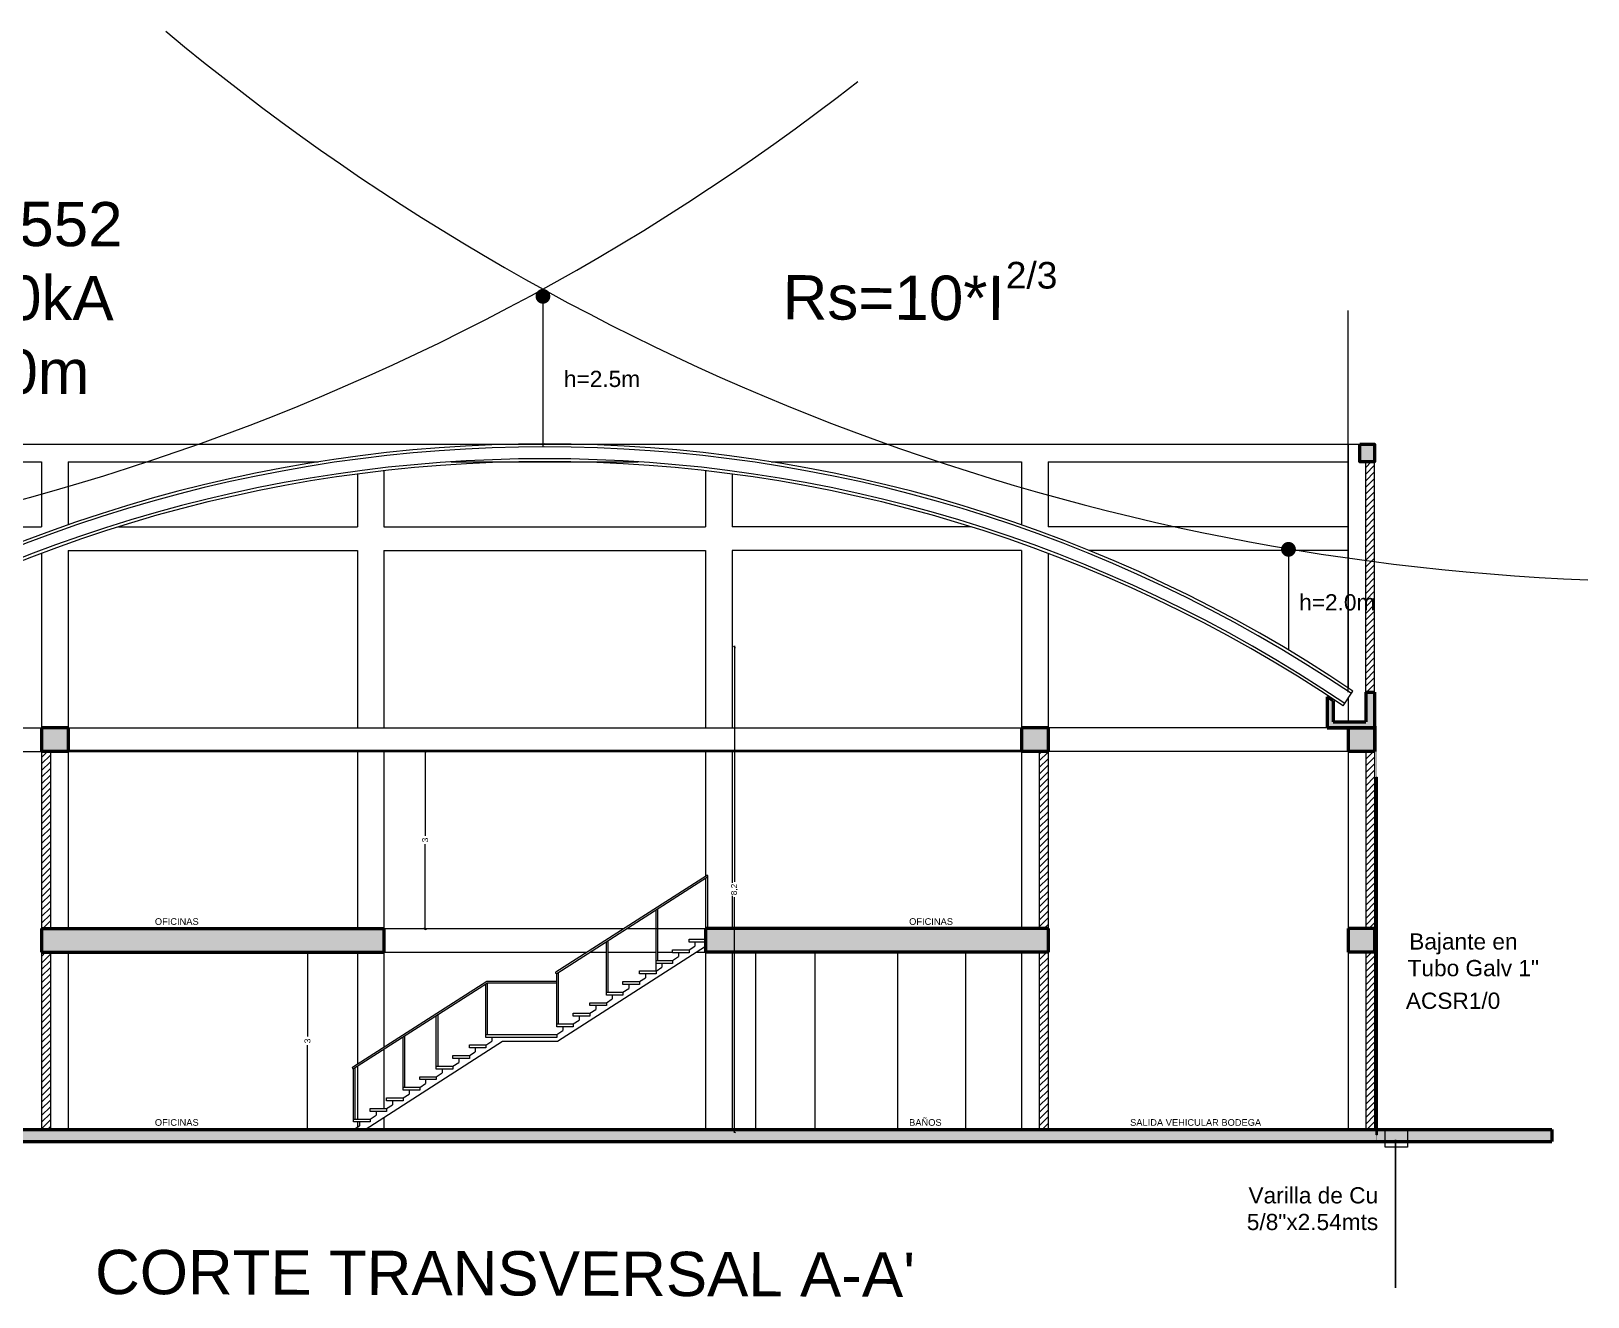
# Model space of a CAD drawing. Header units: millimetres. Extents: x 391 to 679, y 21 to 219.
# Drawn here: x 605.72 to 632.07, y 69.13 to 90.55 of the extents above; entities that cross this region are included whole.
import ezdxf

# ---------------------------------------------------------------- set-up
doc = ezdxf.new("R2010")
doc.units = ezdxf.units.MM
doc.linetypes.add('HIDDEN', pattern=[0.375, 0.25, -0.125])
doc.layers.get('0').update_dxf_attribs({"lineweight": 13})
for name, color, linetype, lineweight in [('A-PISO-ESCALERA', 7, 'Continuous', 18), ('COTA10', 7, 'Continuous', 13), ('Electrico Apantallamiento', 5, 'Continuous', 13), ('EST', 7, 'Continuous', 50), ('notas', 8, 'Continuous', 9), ('TIERRAS', 5, 'HIDDEN', 9), ('TUBERIA', 1, 'Continuous', 9), ('VP', 7, 'Continuous', 25)]:
    doc.layers.add(name, color=color, linetype=linetype, lineweight=lineweight)
doc.styles.add('ARIAL', font='arial.ttf')
doc.styles.add('Nota 1000', font='', dxfattribs={"height": 1.5})
doc.styles.get("Standard").update_dxf_attribs({"font": 'arial.ttf'})
doc.styles.get('Nota 1000').set_extended_font_data('Eurostile')
doc.dimstyles.new('juan1', dxfattribs={"dimtxt": 0.1, "dimasz": 0.035, "dimexe": 0.0015, "dimexo": 0.0065, "dimgap": 0.04, "dimtad": 0, "dimtoh": 1, "dimtxsty": 'Standard', "dimblk": 'OBLIQUE', "dimcen": 0.02, "dimdle": 0.02, "dimse1": 1, "dimse2": 1, "dimclrd": 256, "dimclrt": 256, "dimadec": 0, "dimazin": 0, "dimtfac": 1, "dimtmove": 0, "dimatfit": 2, "dimldrblk": 'OBLIQUE', "dimfxl": 1, "dimtfill": 1, "dimlwd": 0, "dimarcsym": 0})
pattern_1 = [(50, (-1008459.14286, -1041511.6909), (0.45546167249, -0.03984771385), [0.047625, -0.523875]), (355, (-1008459.14286, -1041511.6909), (-0.08810855356, 0.4776421131), [0.0381, -0.41910146043]), (100.4514447, (-1008459.1049, -1041511.69423), (0.36735311773, 0.43779437978), [0.040475022, -0.4452256115]), (46.1842, (-1008459.14286, -1041511.5639), (0.67769760223, -0.10510581983), [0.0714375, -0.7858125]), (96.63555761, (-1008459.0864, -1041511.5727), (0.59351033513, 0.6185653115), [0.06071255785, -0.6678390204]), (351.18415117, (-1008459.14286, -1041511.5639), (0.59351033516, 0.61856531146), [0.05714991768, -0.6286493298]), (21, (-1008459.07936, -1041511.59566), (0.37903597817, -0.25566299547), [0.047625, -0.523875]), (326, (-1008459.07936, -1041511.59566), (0.15450507087, 0.4604699153), [0.0381, -0.4191]), (71.451445, (-1008459.04777, -1041511.61697), (0.5335410482, 0.20480692221), [0.040475022, -0.445224844]), (37.5, (-1008459.14286, -1041511.69091), (0.007721508126, 0.211387597183), [0, -0.41402, 0, -0.42545, 0, -0.4206875]), (7.5, (-1008459.14286, -1041511.69091), (0.167049156276, 0.250451437045), [0, -0.24257, 0, -0.404495, 0, -0.1603375]), (327.5, (-1008459.28446, -1041511.69091), (0.338976487917, -0.014321859982), [0, -0.15875, 0, -0.4953, 0, -0.657225]), (317.5, (-1008459.34796, -1041511.6909), (0.370322953465, 0.063566227583), [0, -0.206375, 0, -0.32893, 0, -0.466725])]

# ---------------------------------------------------------------- blocks, each defined once
blk = doc.blocks.new('_OBLIQUE')
at = {"color": 0, "linetype": 'ByBlock'}
blk.add_line((-0.5, -0.5), (0.5, 0.5), dxfattribs=at)
blk = doc.blocks.new('*D264')
at = {"lineweight": 0, "transparency": 16777216}
for p, q in [((610.398, 74.984), (610.398, 73.537)), ((610.398, 71.944), (610.398, 73.392))]:
    blk.add_line(p, q, dxfattribs=at)
at = {"lineweight": 0, "transparency": 16777216, "xscale": 0.035, "yscale": 0.035, "zscale": 0.035}
for p, rotation in [((610.398, 74.964), 90), ((610.398, 71.964), 270)]:
    blk.add_blockref('_OBLIQUE', p, dxfattribs=dict(at, rotation=rotation))
at = {"transparency": 16777216, "insert": (610.398, 73.464), "char_height": 0.1, "attachment_point": 5, "rotation": 90, "bg_fill": 3, "box_fill_scale": 1.1, "bg_fill_color": 256, "bg_fill_true_color": 13158600, "bg_fill_transparency": 0}
blk.add_mtext('3', dxfattribs=at)
blk = doc.blocks.new('*D265')
at = {"lineweight": 0, "transparency": 16777216}
for p, q in [((612.39, 78.384), (612.39, 76.937)), ((612.39, 75.344), (612.39, 76.792))]:
    blk.add_line(p, q, dxfattribs=at)
at = {"lineweight": 0, "transparency": 16777216, "xscale": 0.035, "yscale": 0.035, "zscale": 0.035}
for p, rotation in [((612.39, 78.364), 90), ((612.39, 75.364), 270)]:
    blk.add_blockref('_OBLIQUE', p, dxfattribs=dict(at, rotation=rotation))
at = {"transparency": 16777216, "insert": (612.39, 76.864), "char_height": 0.1, "attachment_point": 5, "rotation": 90, "bg_fill": 3, "box_fill_scale": 1.1, "bg_fill_color": 256, "bg_fill_true_color": 13158600, "bg_fill_transparency": 0}
blk.add_mtext('3', dxfattribs=at)
blk = doc.blocks.new('*D266')
at = {"lineweight": 0, "transparency": 16777216}
for p, q in [((617.627, 80.148), (617.627, 76.158)), ((617.627, 71.907), (617.627, 75.897))]:
    blk.add_line(p, q, dxfattribs=at)
at = {"lineweight": 0, "transparency": 16777216, "xscale": 0.035, "yscale": 0.035, "zscale": 0.035}
for p, rotation in [((617.627, 80.128), 90), ((617.627, 71.927), 270)]:
    blk.add_blockref('_OBLIQUE', p, dxfattribs=dict(at, rotation=rotation))
at = {"transparency": 16777216, "insert": (617.627, 76.027), "char_height": 0.1, "attachment_point": 5, "rotation": 90, "bg_fill": 3, "box_fill_scale": 1.1, "bg_fill_color": 256, "bg_fill_true_color": 13158600, "bg_fill_transparency": 0}
blk.add_mtext('8,2', dxfattribs=at)

msp = doc.modelspace()

# ---------------------------------------------------------------- hatches: boundary and pattern name
at = {"layer": 'COTA10'}
h = msp.add_hatch(dxfattribs=at)
h.set_pattern_fill('AR-CONC', color=256, scale=0.0025)
h.set_pattern_definition(pattern_1)
h.paths.add_polyline_path([(600.5918, 71.9643), (597.3668, 71.9643), (597.3668, 71.7643), (600.5918, 71.7643)])
h.paths.add_polyline_path([(606.1198, 71.9643), (600.5918, 71.9643), (600.5918, 71.7643), (606.1198, 71.7643)])
h.paths.add_polyline_path([(611.4668, 71.9643), (606.1198, 71.9643), (606.1198, 71.7643), (611.4668, 71.7643)])
h.paths.add_polyline_path([(617.3628, 71.9643), (611.4668, 71.9643), (611.4668, 71.7643), (617.3628, 71.7643)])
h.paths.add_polyline_path([(622.7098, 71.9643), (617.3628, 71.9643), (617.3628, 71.7643), (622.7098, 71.7643)])
h.paths.add_polyline_path([(628.2378, 71.9643), (622.7098, 71.9643), (622.7098, 71.7643), (628.2378, 71.7643)])
h.paths.add_polyline_path([(631.4628, 71.9643), (628.2378, 71.9643), (628.2378, 71.7643), (631.4628, 71.7643)])
h.paths.add_polyline_path([(628.2378, 75.3643), (628.0128, 75.3643), (628.0128, 74.9643), (628.2378, 74.9643)])
h.paths.add_polyline_path([(628.4628, 75.3643), (628.2378, 75.3643), (628.2378, 74.9643), (628.4628, 74.9643)])
h.paths.add_polyline_path([(600.5918, 75.3643), (600.3668, 75.3643), (600.3668, 74.9643), (600.5918, 74.9643)])
h.paths.add_polyline_path([(600.8168, 75.3643), (600.5918, 75.3643), (600.5918, 74.9643), (600.8168, 74.9643)])
h.paths.add_polyline_path([(600.5168, 79.3643), (600.3668, 79.3643), (600.3668, 78.7643), (600.5918, 78.7643), (600.5918, 78.8643), (600.5168, 78.8643)])
h.paths.add_polyline_path([(601.1668, 79.2853), (601.0668, 79.2212), (601.0668, 78.8643), (600.5918, 78.8643), (600.5918, 78.7643), (601.1668, 78.7643)])
h.paths.add_polyline_path([(600.8168, 78.7643), (600.5918, 78.7643), (600.5918, 78.3643), (600.8168, 78.3643)])
h.paths.add_polyline_path([(600.5918, 78.7643), (600.3668, 78.7643), (600.3668, 78.3643), (600.5918, 78.3643)])
h.paths.add_polyline_path([(600.5918, 83.5643), (600.3668, 83.5643), (600.3668, 83.2643), (600.5918, 83.2643)])
h.paths.add_polyline_path([(606.1198, 78.7643), (605.8948, 78.7643), (605.8948, 78.3643), (606.1198, 78.3643)])
h.paths.add_polyline_path([(606.3448, 78.7643), (606.1198, 78.7643), (606.1198, 78.3643), (606.3448, 78.3643)])
h.paths.add_polyline_path([(622.7098, 78.7643), (622.4848, 78.7643), (622.4848, 78.3643), (622.7098, 78.3643)])
h.paths.add_polyline_path([(622.9348, 78.7643), (622.7098, 78.7643), (622.7098, 78.3643), (622.9348, 78.3643)])
h.paths.add_polyline_path([(628.4628, 79.3643), (628.3128, 79.3643), (628.3128, 78.8643), (628.2378, 78.8643), (628.2378, 78.7643), (628.4628, 78.7643)])
h.paths.add_polyline_path([(628.2378, 78.8643), (627.7628, 78.8643), (627.7628, 79.2212), (627.6628, 79.2853), (627.6628, 78.7643), (628.2378, 78.7643)])
h.paths.add_polyline_path([(628.2378, 78.7643), (628.0128, 78.7643), (628.0128, 78.3643), (628.2378, 78.3643)])
h.paths.add_polyline_path([(628.4628, 78.7643), (628.2378, 78.7643), (628.2378, 78.3643), (628.4628, 78.3643)])
h.paths.add_polyline_path([(628.4628, 83.5643), (628.2378, 83.5643), (628.2378, 83.2643), (628.4628, 83.2643)])
h = msp.add_hatch(dxfattribs=at)
h.set_pattern_fill('LINE', color=256, scale=0.025, angle=45)
h.set_pattern_definition([(45, (-1008459.14286, -1041511.69091), (-0.0561266007567, 0.0561266007567), [])])
h.paths.add_polyline_path([(600.3668, 79.3643), (600.5168, 79.3643), (600.5168, 83.2643), (600.3668, 83.2643)])
h.paths.add_polyline_path([(600.5168, 78.3643), (600.3668, 78.3643), (600.3668, 75.3643), (600.5168, 75.3643)])
h.paths.add_polyline_path([(600.5168, 74.9643), (600.3668, 74.9643), (600.3668, 71.9643), (600.5168, 71.9643)])
h.paths.add_polyline_path([(605.8948, 71.9643), (606.0448, 71.9643), (606.0448, 74.9643), (605.8948, 74.9643)])
h.paths.add_polyline_path([(606.0448, 78.3643), (605.8948, 78.3643), (605.8948, 75.3643), (606.0448, 75.3643)])
h.paths.add_polyline_path([(628.4628, 83.2643), (628.3128, 83.2643), (628.3128, 79.3643), (628.4628, 79.3643)])
h.paths.add_polyline_path([(628.4628, 78.3643), (628.3128, 78.3643), (628.3128, 75.3643), (628.4628, 75.3643)])
h.paths.add_polyline_path([(628.3128, 71.9643), (628.4628, 71.9643), (628.4628, 74.9643), (628.3128, 74.9643)])
h.paths.add_polyline_path([(622.7848, 75.3643), (622.9348, 75.3643), (622.9348, 78.3643), (622.7848, 78.3643)])
h.paths.add_polyline_path([(622.9348, 74.9643), (622.7848, 74.9643), (622.7848, 71.9643), (622.9348, 71.9643)])
h = msp.add_hatch(dxfattribs=at)
h.set_pattern_fill('AR-CONC', color=256, scale=0.0025)
h.set_pattern_definition(pattern_1)
h.paths.add_polyline_path([(611.4668, 75.3643), (606.1198, 75.3643), (606.1198, 74.9643), (611.4668, 74.9643)])
h.paths.add_polyline_path([(606.1198, 75.3643), (605.8948, 75.3643), (605.8948, 74.9643), (606.1198, 74.9643)])
h.paths.add_polyline_path([(611.6918, 75.3643), (611.4668, 75.3643), (611.4668, 74.9643), (611.6918, 74.9643)])
h.paths.add_polyline_path([(622.7098, 75.3643), (617.3628, 75.3643), (617.3628, 74.9643), (622.7098, 74.9643)])
h.paths.add_polyline_path([(617.3628, 75.3643), (617.1378, 75.3643), (617.1378, 74.9643), (617.3628, 74.9643)])
h.paths.add_polyline_path([(622.9348, 75.3643), (622.7098, 75.3643), (622.7098, 74.9643), (622.9348, 74.9643)])

# ---------------------------------------------------------------- linework, layer by layer
for points in [[(628.0166, 79.3643), (628.0166, 85.8263)], [(628.8095, 71.788), (628.8095, 69.288)], [(628.8188, 71.788), (628.8188, 69.288)]]:
    msp.add_lwpolyline(points)
for points in [[(628.4894, 77.9275), (628.5048, 77.9275), (628.5048, 71.8752), (628.4894, 71.8752)], [(628.6445, 71.968), (629.0195, 71.968), (629.0195, 71.668), (628.6445, 71.668)]]:
    msp.add_lwpolyline(points, close=True)
at = {"layer": 'A-PISO-ESCALERA'}
for p, q in [((628.0128, 83.5643), (628.0128, 79.4399)), ((628.0128, 83.5643), (628.2128, 83.5643)), ((627.9295, 79.1346), (628.0972, 79.3833)), ((628.0128, 79.2582), (628.0128, 78.8643)), ((606.3448, 78.7643), (622.4848, 78.7643)), ((606.3448, 78.3843), (622.4848, 78.3843)), ((606.3448, 78.3643), (622.4848, 78.3643)), ((606.3448, 78.3643), (606.3448, 75.3643)), ((611.2418, 78.3643), (611.2418, 75.3643)), ((611.6918, 78.3643), (611.6918, 75.3643)), ((617.1378, 78.3643), (617.1378, 76.2534)), ((617.5878, 78.3643), (617.5878, 75.3643)), ((622.4848, 78.3643), (622.4848, 75.3643)), ((628.0128, 78.3643), (628.0128, 75.3643)), ((614.6017, 74.6326), (617.1548, 76.2643)), ((614.6178, 74.6073), (617.171, 76.239)), ((617.1378, 76.2178), (617.1378, 75.3643)), ((617.1678, 76.2343), (617.1678, 75.3643)), ((616.2978, 74.8274), (616.2978, 75.681)), ((616.3278, 74.8274), (616.3278, 75.7002)), ((615.4578, 74.2906), (615.4578, 75.1442)), ((615.4878, 74.2906), (615.4878, 75.1633)), ((616.9578, 75.1353), (616.9578, 75.0696)), ((606.3448, 74.9643), (606.3448, 71.9643)), ((611.2418, 74.9643), (611.2418, 73.0733)), ((611.6918, 74.9643), (611.6918, 73.3609)), ((614.6326, 73.4591), (617.1378, 75.0696)), ((616.5778, 74.8264), (616.6778, 74.8907)), ((616.6778, 74.9564), (616.6778, 74.8907)), ((616.8578, 75.0053), (616.9578, 75.0696)), ((617.1378, 74.9643), (617.1378, 71.9643)), ((617.5878, 74.9643), (617.5878, 71.9643)), ((617.9848, 74.9643), (617.9848, 71.9643)), ((618.9848, 74.9643), (618.9848, 71.9643)), ((620.3848, 74.9643), (620.3848, 71.9643)), ((621.5348, 74.9643), (621.5348, 71.9643)), ((622.4848, 74.9643), (622.4848, 71.9643)), ((628.0128, 74.9643), (628.0128, 71.9643)), ((614.6178, 73.7538), (614.6178, 74.6073)), ((614.6478, 73.7538), (614.6478, 74.6265)), ((616.1178, 74.5985), (616.1178, 74.5328)), ((616.2978, 74.6474), (616.3978, 74.7117)), ((616.3978, 74.7774), (616.3978, 74.7117)), ((611.1617, 73.0221), (613.4348, 74.4748)), ((611.1778, 72.9968), (613.4436, 74.4448)), ((613.4178, 73.5748), (613.4178, 74.4284)), ((613.4348, 74.4748), (614.6178, 74.4748)), ((613.4436, 74.4448), (614.6178, 74.4448)), ((613.4478, 73.5748), (613.4478, 74.4448)), ((615.7378, 74.2896), (615.8378, 74.3538)), ((615.8378, 74.4196), (615.8378, 74.3538)), ((616.0178, 74.4685), (616.1178, 74.5328)), ((615.2778, 74.0617), (615.2778, 73.9959)), ((615.4578, 74.1106), (615.5578, 74.1749)), ((615.5578, 74.2406), (615.5578, 74.1749)), ((612.5778, 73.038), (612.5778, 73.8915)), ((612.6078, 73.038), (612.6078, 73.9107)), ((614.8978, 73.7527), (614.9978, 73.817)), ((614.9978, 73.8827), (614.9978, 73.817)), ((615.1778, 73.9317), (615.2778, 73.9959)), ((612.0178, 72.6801), (612.0178, 73.5336)), ((612.0478, 72.6801), (612.0478, 73.5528)), ((614.6178, 73.5738), (614.7178, 73.6381)), ((614.7178, 73.7038), (614.7178, 73.6381)), ((611.3726, 71.9643), (613.6979, 73.4591)), ((611.6918, 73.3253), (611.6918, 72.3222)), ((613.1378, 73.2159), (613.2378, 73.2802)), ((613.2378, 73.3459), (613.2378, 73.2802)), ((613.4178, 73.3948), (613.5178, 73.4591)), ((613.5178, 73.5248), (613.5178, 73.4591)), ((613.6979, 73.4591), (614.6326, 73.4591)), ((611.2018, 73.0121), (611.2018, 72.1432)), ((611.2418, 73.0377), (611.2418, 72.1432)), ((612.8578, 73.0369), (612.9578, 73.1012)), ((612.9578, 73.1669), (612.9578, 73.1012)), ((611.1778, 72.1432), (611.1778, 72.9968)), ((612.2978, 72.679), (612.3978, 72.7433)), ((612.3978, 72.809), (612.3978, 72.7433)), ((612.5778, 72.858), (612.6778, 72.9223)), ((612.6778, 72.988), (612.6778, 72.9223)), ((612.0178, 72.5001), (612.1178, 72.5644)), ((612.1178, 72.6301), (612.1178, 72.5644)), ((611.5578, 72.2722), (611.5578, 72.2065)), ((611.7378, 72.3211), (611.8378, 72.3854)), ((611.8378, 72.4511), (611.8378, 72.3854)), ((611.1778, 71.9632), (611.2778, 72.0275)), ((611.3726, 71.9643), (611.1795, 71.9643)), ((611.2418, 72.0932), (611.2418, 72.0044)), ((611.2778, 72.0932), (611.2778, 72.0275)), ((611.4578, 72.1422), (611.5578, 72.2065)), ((611.6918, 72.1695), (611.6918, 71.9643))]:
    msp.add_line(p, q, dxfattribs=at)
for points in [[(616.8578, 75.1853), (617.1378, 75.1853), (617.1378, 75.1353), (616.8578, 75.1353)], [(616.5778, 75.0064), (616.8578, 75.0064), (616.8578, 74.9564), (616.5778, 74.9564)], [(616.0178, 74.6485), (616.2978, 74.6485), (616.2978, 74.5985), (616.0178, 74.5985)], [(616.2978, 74.8274), (616.5778, 74.8274), (616.5778, 74.7774), (616.2978, 74.7774)], [(615.7378, 74.4696), (616.0178, 74.4696), (616.0178, 74.4196), (615.7378, 74.4196)], [(615.1778, 74.1117), (615.4578, 74.1117), (615.4578, 74.0617), (615.1778, 74.0617)], [(615.4578, 74.2906), (615.7378, 74.2906), (615.7378, 74.2406), (615.4578, 74.2406)], [(614.8978, 73.9327), (615.1778, 73.9327), (615.1778, 73.8827), (614.8978, 73.8827)], [(613.4178, 73.5748), (614.6178, 73.5748), (614.6178, 73.5248), (613.4178, 73.5248)], [(614.6178, 73.7538), (614.8978, 73.7538), (614.8978, 73.7038), (614.6178, 73.7038)], [(613.1378, 73.3959), (613.4178, 73.3959), (613.4178, 73.3459), (613.1378, 73.3459)], [(612.5778, 73.038), (612.8578, 73.038), (612.8578, 72.988), (612.5778, 72.988)], [(612.8578, 73.2169), (613.1378, 73.2169), (613.1378, 73.1669), (612.8578, 73.1669)], [(612.2978, 72.859), (612.5778, 72.859), (612.5778, 72.809), (612.2978, 72.809)], [(611.7378, 72.5011), (612.0178, 72.5011), (612.0178, 72.4511), (611.7378, 72.4511)], [(612.0178, 72.6801), (612.2978, 72.6801), (612.2978, 72.6301), (612.0178, 72.6301)], [(611.4578, 72.3222), (611.7378, 72.3222), (611.7378, 72.2722), (611.4578, 72.2722)], [(611.1778, 72.1432), (611.4578, 72.1432), (611.4578, 72.0932), (611.1778, 72.0932)]]:
    msp.add_lwpolyline(points, close=True, dxfattribs=at)
for centre, radius, start, end in [((614.4148, 59.0966), 24.4695, 56.00231, 123.99769), ((614.4148, 59.0966), 24.4195, 56.00231, 123.99769), ((614.4148, 59.0966), 24.2195, 56.00231, 123.99769), ((614.4148, 59.0966), 24.1695, 56.00231, 123.99769), ((617.1629, 76.2517), 0.015, 302.5825, 122.5825), ((614.6098, 74.62), 0.015, 122.5825, 302.5825), ((611.1698, 73.0094), 0.015, 122.5825, 302.5825)]:
    msp.add_arc(centre, radius, start, end, dxfattribs=at)
at = {"layer": 'COTA10'}
for p, q in [((600.8168, 83.5643), (628.0128, 83.5643)), ((600.8168, 83.2643), (605.8948, 83.2643)), ((605.8948, 83.2643), (605.8948, 82.1643)), ((606.3448, 83.2643), (610.5836, 83.2643)), ((606.3448, 83.2643), (606.3448, 82.1971)), ((611.2418, 83.0569), (611.2418, 82.1643)), ((611.6918, 83.1122), (611.6918, 82.1643)), ((612.8317, 83.2643), (615.998, 83.2643)), ((617.1378, 83.1122), (617.1378, 82.1643)), ((617.5878, 83.0569), (617.5878, 82.1643)), ((618.2461, 83.2643), (622.4848, 83.2643)), ((622.4848, 83.2643), (622.4848, 82.1971)), ((622.9348, 83.2643), (628.0128, 83.2643)), ((622.9348, 83.2643), (622.9348, 82.1643)), ((628.3128, 79.3643), (628.3128, 83.2643)), ((628.4628, 79.3643), (628.4628, 83.2643)), ((600.8168, 82.1643), (605.8948, 82.1643)), ((607.2006, 82.1643), (611.2418, 82.1643)), ((611.6918, 82.1643), (617.1378, 82.1643)), ((621.6291, 82.1643), (617.5878, 82.1643)), ((628.0128, 82.1643), (622.9348, 82.1643)), ((605.8948, 81.7146), (605.8948, 78.7643)), ((606.3448, 81.7643), (611.2418, 81.7643)), ((606.3448, 81.7643), (606.3448, 78.7643)), ((611.2418, 81.7643), (611.2418, 78.7643)), ((611.6918, 81.7643), (617.1378, 81.7643)), ((611.6918, 81.7643), (611.6918, 78.7643)), ((617.1378, 81.7643), (617.1378, 78.7643)), ((622.4848, 81.7643), (617.5878, 81.7643)), ((617.5878, 81.7643), (617.5878, 78.7643)), ((622.4848, 81.7643), (622.4848, 78.7643)), ((622.9348, 81.7146), (622.9348, 78.7643)), ((628.0128, 81.7643), (623.6307, 81.7643)), ((601.1668, 78.7643), (605.8948, 78.7643)), ((628.0128, 78.7643), (622.9348, 78.7643)), ((600.8168, 78.3643), (605.8948, 78.3643)), ((605.8948, 78.3643), (605.8948, 75.3643)), ((606.0448, 78.3643), (606.0448, 75.3643)), ((622.7848, 78.3643), (622.7848, 75.3643)), ((628.0128, 78.3643), (622.9348, 78.3643)), ((622.9348, 78.3643), (622.9348, 75.3643)), ((628.3128, 78.3643), (628.3128, 75.3643)), ((628.4628, 78.3643), (628.4628, 75.3643)), ((611.6918, 75.3643), (615.7466, 75.3643)), ((615.8023, 75.3643), (617.1378, 75.3643)), ((605.8948, 74.9643), (605.8948, 71.9643)), ((606.0448, 74.9643), (606.0448, 71.9643)), ((611.6918, 74.9643), (615.1207, 74.9643)), ((615.1764, 74.9643), (615.4578, 74.9643)), ((615.4878, 74.9643), (616.2978, 74.9643)), ((616.3278, 74.9643), (616.5778, 74.9643)), ((616.974, 74.9643), (617.1378, 74.9643)), ((622.7848, 74.9643), (622.7848, 71.9643)), ((622.9348, 74.9643), (622.9348, 71.9643)), ((628.3128, 74.9643), (628.3128, 71.9643)), ((628.4628, 74.9643), (628.4628, 71.9643)), ((613.1378, 73.3959), (613.4178, 73.3959)), ((612.8578, 73.2169), (613.1378, 73.2169)), ((611.4578, 72.3222), (611.6918, 72.3222)), ((611.2418, 72.1432), (611.4578, 72.1432))]:
    msp.add_line(p, q, dxfattribs=at)
at = {"layer": 'COTA10', "flags": 128}
for points in [[(616.2978, 74.6485), (616.2978, 74.8274), (616.5778, 74.8274)], [(611.6918, 72.3222), (611.7378, 72.3222)]]:
    msp.add_lwpolyline(points, dxfattribs=at)
at = {"layer": 'Electrico Apantallamiento', "linetype": 'ByBlock', "const_width": 0.125}
msp.add_lwpolyline([(614.4461, 86.0643, 1), (614.3211, 86.0643, 1)], format="xyb", close=True, dxfattribs=at)
at = {"layer": 'Electrico Apantallamiento'}
msp.add_lwpolyline([(614.3836, 86.0643), (614.3836, 83.5161)], dxfattribs=at)
at = {"layer": 'Electrico Apantallamiento', "const_width": 0.01}
msp.add_lwpolyline([(627.6663, 78.791), (628.4954, 78.791), (628.4954, 71.7709), (628.816, 71.7709)], dxfattribs=at)
at = {"layer": 'Electrico Apantallamiento'}
for centre, start, end in [((633.6593, 121.2359), 230.09516, 267.72778), ((595.1079, 121.2359), 267.72778, 307.96124)]:
    msp.add_arc(centre, 40, start, end, dxfattribs=at)
at = {"layer": 'EST'}
for p, q in [((628.3128, 79.3643), (628.4628, 79.3643)), ((628.3128, 79.3643), (628.3128, 78.8643)), ((628.4628, 79.3643), (628.4628, 78.7643)), ((627.6628, 79.2853), (627.6628, 78.7643)), ((627.7628, 79.2212), (627.6628, 79.2853)), ((627.7628, 79.2212), (627.7628, 78.8643)), ((627.7628, 78.8643), (628.3128, 78.8643)), ((606.3448, 78.7643), (605.8948, 78.7643)), ((605.8948, 78.7643), (605.8948, 78.3643)), ((606.3448, 78.7643), (606.3448, 78.3643)), ((622.9348, 78.7643), (622.4848, 78.7643)), ((622.4848, 78.7643), (622.4848, 78.3643)), ((622.9348, 78.7643), (622.9348, 78.3643)), ((627.6628, 78.7643), (628.4628, 78.7643)), ((628.4628, 78.7643), (628.0128, 78.7643)), ((628.0128, 78.7643), (628.0128, 78.3643)), ((628.4628, 78.7643), (628.4628, 78.3643)), ((606.3448, 78.3643), (605.8948, 78.3643)), ((622.9348, 78.3643), (622.4848, 78.3643)), ((628.4628, 78.3643), (628.0128, 78.3643)), ((605.8948, 75.3643), (611.6918, 75.3643)), ((605.8948, 75.3643), (605.8948, 74.9643)), ((611.6918, 75.3643), (611.6918, 74.9643)), ((622.9348, 75.3643), (617.1378, 75.3643)), ((617.1378, 75.3643), (617.1378, 74.9643)), ((622.9348, 75.3643), (622.9348, 74.9643)), ((628.4628, 75.3643), (628.0128, 75.3643)), ((628.0128, 75.3643), (628.0128, 74.9643)), ((628.4628, 75.3643), (628.4628, 74.9643)), ((605.8948, 74.9643), (611.6918, 74.9643)), ((622.9348, 74.9643), (617.1378, 74.9643)), ((628.4628, 74.9643), (628.0128, 74.9643)), ((597.3668, 71.9643), (631.4628, 71.9643)), ((631.4628, 71.9643), (631.4628, 71.7643)), ((597.3668, 71.7643), (631.4628, 71.7643))]:
    msp.add_line(p, q, dxfattribs=at)
msp.add_lwpolyline([(628.2128, 83.5643), (628.4628, 83.5643), (628.4628, 83.2643), (628.2128, 83.2643)], close=True, dxfattribs=at)
at = {"layer": 'TIERRAS', "linetype": 'ByBlock', "const_width": 0.125}
msp.add_lwpolyline([(627.0676, 81.7827, 1), (626.9426, 81.7827, 1)], format="xyb", close=True, dxfattribs=at)
at = {"layer": 'TUBERIA'}
msp.add_lwpolyline([(627.0051, 81.7827), (627.0051, 80.0785)], dxfattribs=at)

# ---------------------------------------------------------------- texts
at = {"layer": 'notas', "color": 7, "attachment_point": 4, "rotation": 359.80062, "style": 'Nota 1000'}
for s, insert, char_height, width in [('{\\fArial|b0|i0|c0|p34;\\H2x;NTC4552  \\PIcc=10kA \\PRs=40m}', (602.7792, 86.0443), 0.375, 17.421083), ('{\\fArial|b0|i0|c0|p34;\\H2x;2/3}', (622.2197, 86.4199), 0.225, 10.45265), ('{\\fArial|b0|i0|c0|p34;\\H2x; Rs=10*I}', (618.1516, 86.0443), 0.375, 17.421083), ("{\\fArial|b0|i0|c0|p34;\\H2x;CORTE TRANSVERSAL A-A'}", (606.8025, 69.5511), 0.375, 17.421083)]:
    msp.add_mtext(s, dxfattribs=dict(at, insert=insert, char_height=char_height, width=width))
at = {"layer": 'TIERRAS', "style": 'ARIAL'}
for s, height, p in [('h=2.5m', 0.27451, (614.7388, 84.5297)), ('h=2.0m', 0.27451, (627.1863, 80.7489)), ('Bajante en', 0.27451, (629.0496, 75.0102)), ('Tubo Galv 1"', 0.274511, (629.0214, 74.5596)), ('ACSR1/0', 0.27451, (628.9923, 74.0072)), ('Varilla de Cu', 0.274511, (626.328, 70.7144)), ('5/8"x2.54mts', 0.274511, (626.2998, 70.2638))]:
    msp.add_text(s, height=height, rotation=0.00492, dxfattribs=at).set_placement(p)
at = {"layer": 'VP', "char_height": 0.1125, "width": 19.875654, "attachment_point": 1, "rotation": 0}
for s, insert in [('OFICINAS', (607.8138, 75.5409)), ('OFICINAS', (620.5831, 75.5409)), ('OFICINAS', (607.8138, 72.1409)), ('BAÑOS', (620.5831, 72.1409)), ('SALIDA VEHICULAR BODEGA', (624.324, 72.1409))]:
    msp.add_mtext(s, dxfattribs=dict(at, insert=insert))

# ---------------------------------------------------------------- next in the draw order: dimensions: what is measured, and where the dimension line sits
for base, p1, p2, picture, middle in [((617.6266, 80.1279), (614.9036, 71.9268), (614.8615, 80.1279), '*D266', (617.6266, 76.0273)), ((612.3901, 78.3643), (611.6918, 75.3643), (611.6918, 78.3643), '*D265', (612.3901, 76.8643)), ((610.3981, 74.9643), (606.3448, 71.9643), (606.3448, 74.9643), '*D264', (610.3981, 73.4643))]:
    dim = msp.add_linear_dim(base=base, p1=p1, p2=p2, angle=90, dimstyle='juan1')
    dim.commit()
    dim.dimension.update_dxf_attribs({"geometry": picture, "text_midpoint": middle})

doc.saveas('drawing.dxf')
